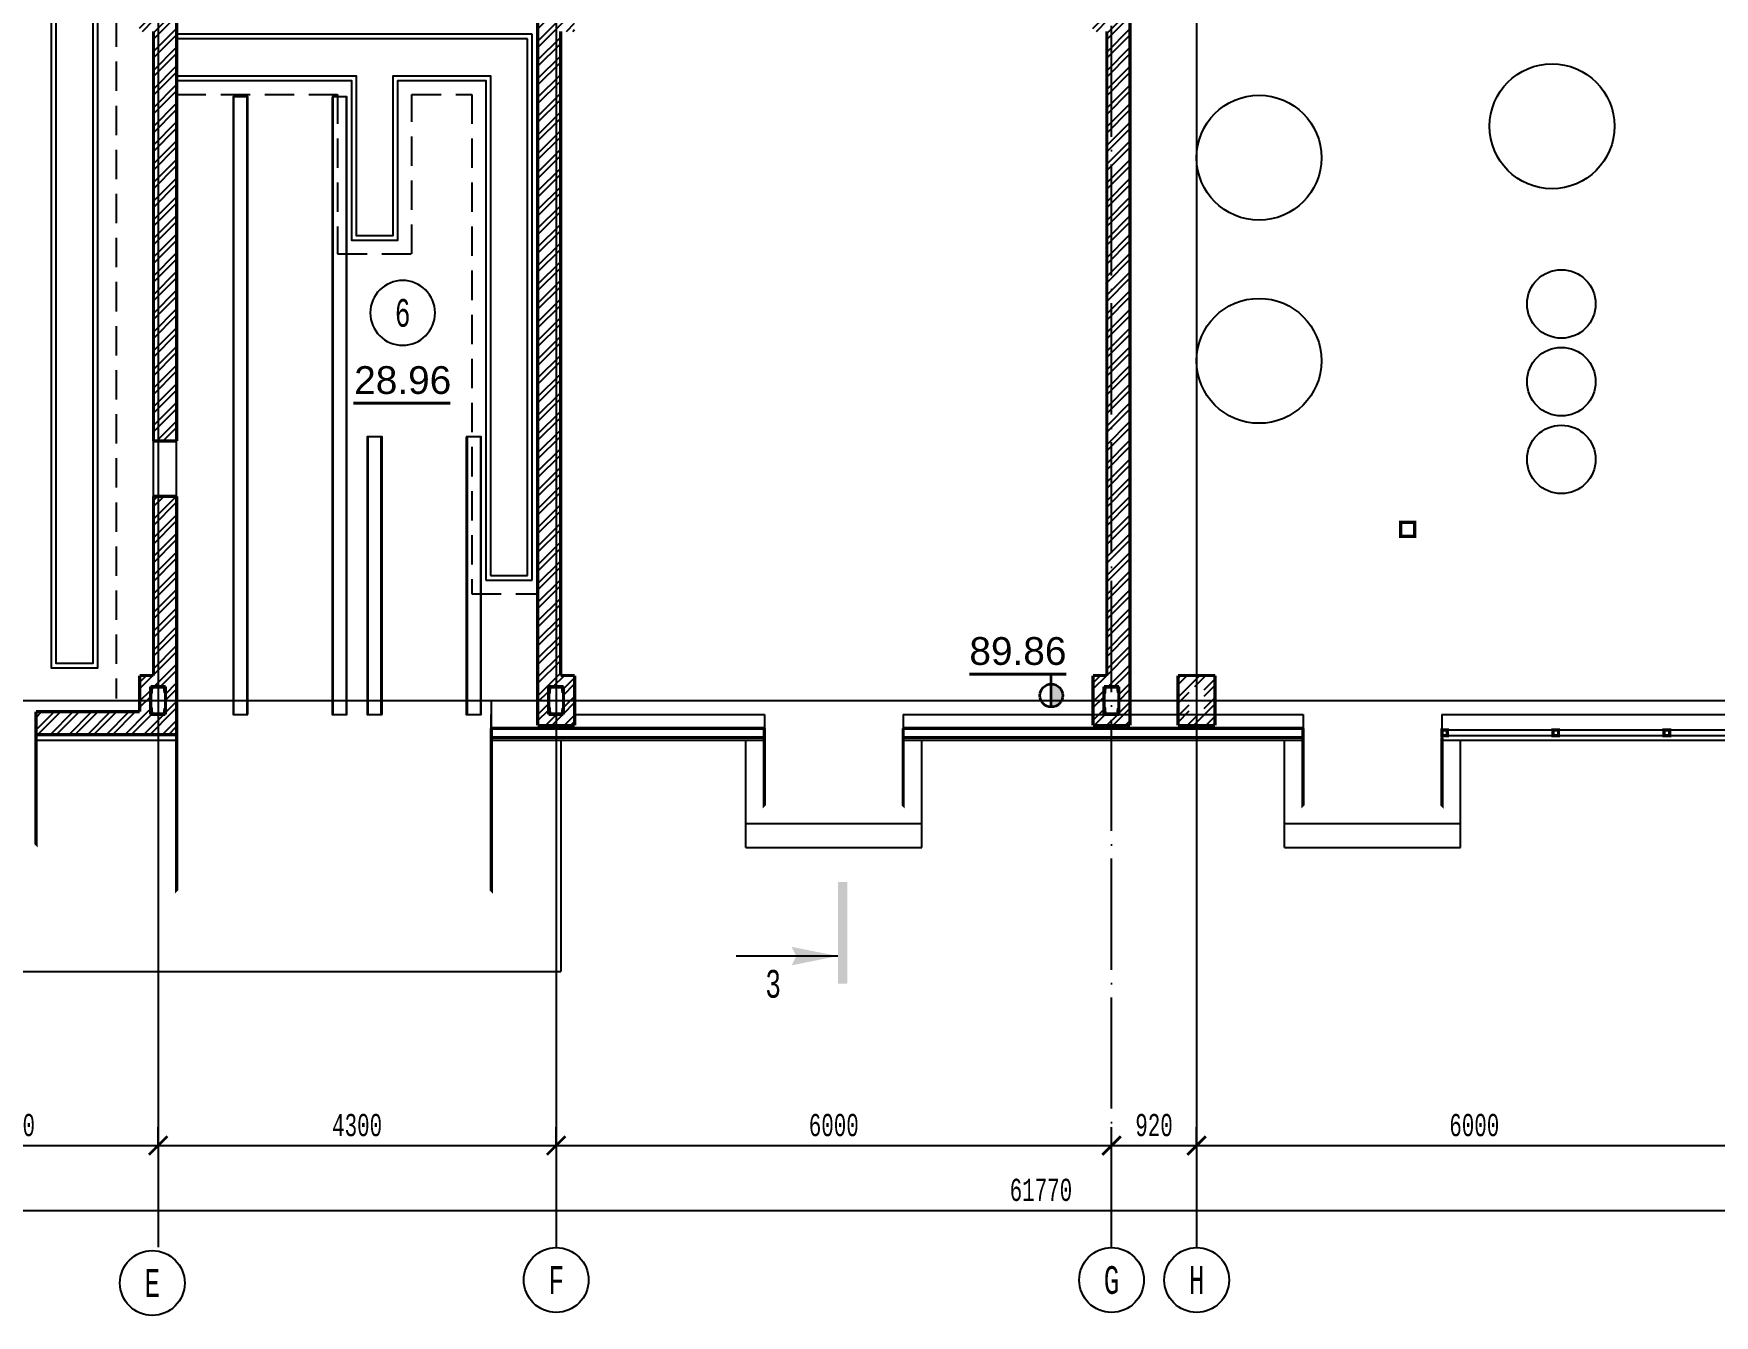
# Model space of a CAD drawing. Extents: x 419008 to 585152, y 366207 to 472224.
# Drawn here: x 447653 to 465812, y 402963 to 416814 of the extents above; entities that cross this region are included whole.
import ezdxf
from ezdxf.enums import TextEntityAlignment as Align

# ---------------------------------------------------------------- set-up
doc = ezdxf.new("R2010")
doc.units = 0
doc.header["$LTSCALE"] = 50
doc.header["$PDSIZE"] = -5
doc.linetypes.add('ACAD_ISO04W100', pattern=[30, 24, -3, 0, -3])
doc.linetypes.add('DASHED2', pattern=[9.525, 6.35, -3.175])
doc.layers.get('0').update_dxf_attribs({"linetype": 'CONTINUOUS'})
doc.layers.get('Defpoints').update_dxf_attribs({"linetype": 'CONTINUOUS'})
for name, color, linetype in [('AXIS', 40, 'CONTINUOUS'), ('BRICK', 2, 'CONTINUOUS'), ('COLON', 1, 'CONTINUOUS'), ('Door', 3, 'CONTINUOUS'), ('eq', 255, 'CONTINUOUS'), ('Glass', 4, 'CONTINUOUS'), ('S', 2, 'CONTINUOUS'), ('TEXT', 7, 'CONTINUOUS'), ('WALL', 5, 'CONTINUOUS')]:
    doc.layers.add(name, color=color, linetype=linetype)
doc.layers.add('S9', color=1, linetype='CONTINUOUS', lineweight=35)
doc.styles.add('ARIEL-17.5', font='arial.ttf', dxfattribs={"height": 300})
doc.styles.add('MONOTXT1', font='monotxt1', dxfattribs={"width": 0.65, "height": 300})
doc.styles.add('ST_2', font='monotxt.shx', dxfattribs={"width": 0.65, "height": 240})
doc.styles.get("Standard").update_dxf_attribs({"font": 'monotxt.shx', "width": 0.65, "height": 300})
doc.dimstyles.get("Standard").update_dxf_attribs({"dimtxt": 300, "dimasz": 300, "dimexe": 2, "dimexo": 2, "dimgap": 0.09, "dimtad": 1, "dimdec": 0, "dimzin": 0, "dimdsep": 46, "dimtxsty": 'Standard', "dimcen": 0.09, "dimadec": 0, "dimazin": 0, "dimtfac": 1, "dimtdec": 0, "dimtofl": 0, "dimtmove": 0, "dimatfit": 3, "dimfxl": 1, "dimtolj": 1, "dimtzin": 0, "dimarcsym": 0})

# ---------------------------------------------------------------- blocks, each defined once
blk = doc.blocks.new('psw1')
at = {"color": 7, "linetype": 'Continuous'}
blk.add_circle((-347, 1), 350, dxfattribs=at)
at = {"color": 7, "linetype": 'Continuous', "style": 'MONOTXT1', "width": 0.65}
blk.add_attdef('99', text='', height=300, dxfattribs=at).set_placement((-347, 1), align=Align.MIDDLE)
blk = doc.blocks.new('_ARCHTICK')
at = {"color": 0, "linetype": 'ByBlock', "const_width": 0.15}
blk.add_lwpolyline([(-0.5, -0.5), (0.5, 0.5)], dxfattribs=at)
blk = doc.blocks.new('*D20')
at = {"layer": 'AXIS', "color": 174, "lineweight": -2, "transparency": 16777216}
for p, q in [((445798, 404798), (445798, 404998)), ((448998, 404798), (448998, 404998)), ((445598, 404798), (449198, 404798))]:
    blk.add_line(p, q, dxfattribs=at)
at = {"layer": 'Defpoints', "color": 0, "transparency": 16777216}
for p in [(445798, 404798), (448998, 404798), (448998, 404798)]:
    blk.add_point(p, dxfattribs=at)
at = {"layer": 'AXIS', "color": 174, "lineweight": -2, "transparency": 16777216, "xscale": 200, "yscale": 200, "zscale": 200, "rotation": 180}
blk.add_blockref('_ARCHTICK', (445798, 404798), dxfattribs=at)
at = {"layer": 'AXIS', "color": 174, "lineweight": -2, "transparency": 16777216, "xscale": 200, "yscale": 200, "zscale": 200}
blk.add_blockref('_ARCHTICK', (448998, 404798), dxfattribs=at)
at = {"layer": 'AXIS', "color": 174, "transparency": 16777216, "insert": (447398, 405018), "char_height": 240, "attachment_point": 5, "style": 'ST_2'}
blk.add_mtext('\\A1;3200', dxfattribs=at)
blk = doc.blocks.new('*D21')
at = {"layer": 'AXIS', "color": 174, "lineweight": -2, "transparency": 16777216}
for p, q in [((448998, 404798), (448998, 404998)), ((453298, 404798), (453298, 404998)), ((448798, 404798), (453498, 404798))]:
    blk.add_line(p, q, dxfattribs=at)
at = {"layer": 'Defpoints', "color": 0, "transparency": 16777216}
for p in [(448998, 404798), (453298, 404798), (453298, 404798)]:
    blk.add_point(p, dxfattribs=at)
at = {"layer": 'AXIS', "color": 174, "lineweight": -2, "transparency": 16777216, "xscale": 200, "yscale": 200, "zscale": 200, "rotation": 180}
blk.add_blockref('_ARCHTICK', (448998, 404798), dxfattribs=at)
at = {"layer": 'AXIS', "color": 174, "lineweight": -2, "transparency": 16777216, "xscale": 200, "yscale": 200, "zscale": 200}
blk.add_blockref('_ARCHTICK', (453298, 404798), dxfattribs=at)
at = {"layer": 'AXIS', "color": 174, "transparency": 16777216, "insert": (451148, 405018), "char_height": 240, "attachment_point": 5, "style": 'ST_2'}
blk.add_mtext('\\A1;4300', dxfattribs=at)
blk = doc.blocks.new('*D22')
at = {"layer": 'AXIS', "color": 174, "lineweight": -2, "transparency": 16777216}
for p, q in [((453298, 404798), (453298, 404998)), ((459298, 404798), (459298, 404998)), ((453098, 404798), (459498, 404798))]:
    blk.add_line(p, q, dxfattribs=at)
at = {"layer": 'Defpoints', "color": 0, "transparency": 16777216}
for p in [(453298, 404798), (459298, 404798), (459298, 404798)]:
    blk.add_point(p, dxfattribs=at)
at = {"layer": 'AXIS', "color": 174, "lineweight": -2, "transparency": 16777216, "xscale": 200, "yscale": 200, "zscale": 200, "rotation": 180}
blk.add_blockref('_ARCHTICK', (453298, 404798), dxfattribs=at)
at = {"layer": 'AXIS', "color": 174, "lineweight": -2, "transparency": 16777216, "xscale": 200, "yscale": 200, "zscale": 200}
blk.add_blockref('_ARCHTICK', (459298, 404798), dxfattribs=at)
at = {"layer": 'AXIS', "color": 174, "transparency": 16777216, "insert": (456298, 405018), "char_height": 240, "attachment_point": 5, "style": 'ST_2'}
blk.add_mtext('\\A1;6000', dxfattribs=at)
blk = doc.blocks.new('*D23')
at = {"layer": 'AXIS', "color": 174, "lineweight": -2, "transparency": 16777216}
for p, q in [((459298, 404798), (459298, 404998)), ((460218, 404798), (460218, 404998)), ((459098, 404798), (460418, 404798))]:
    blk.add_line(p, q, dxfattribs=at)
at = {"layer": 'Defpoints', "color": 0, "transparency": 16777216}
for p in [(459298, 404798), (460218, 404798), (460218, 404798)]:
    blk.add_point(p, dxfattribs=at)
at = {"layer": 'AXIS', "color": 174, "lineweight": -2, "transparency": 16777216, "xscale": 200, "yscale": 200, "zscale": 200, "rotation": 180}
blk.add_blockref('_ARCHTICK', (459298, 404798), dxfattribs=at)
at = {"layer": 'AXIS', "color": 174, "lineweight": -2, "transparency": 16777216, "xscale": 200, "yscale": 200, "zscale": 200}
blk.add_blockref('_ARCHTICK', (460218, 404798), dxfattribs=at)
at = {"layer": 'AXIS', "color": 174, "transparency": 16777216, "insert": (459758, 405018), "char_height": 240, "attachment_point": 5, "style": 'ST_2'}
blk.add_mtext('\\A1;920', dxfattribs=at)
blk = doc.blocks.new('*D24')
at = {"layer": 'AXIS', "color": 174, "lineweight": -2, "transparency": 16777216}
for p, q in [((460218, 404798), (460218, 404998)), ((466218, 404798), (466218, 404998)), ((460018, 404798), (466418, 404798))]:
    blk.add_line(p, q, dxfattribs=at)
at = {"layer": 'Defpoints', "color": 0, "transparency": 16777216}
for p in [(460218, 404798), (466218, 404798), (466218, 404798)]:
    blk.add_point(p, dxfattribs=at)
at = {"layer": 'AXIS', "color": 174, "lineweight": -2, "transparency": 16777216, "xscale": 200, "yscale": 200, "zscale": 200, "rotation": 180}
blk.add_blockref('_ARCHTICK', (460218, 404798), dxfattribs=at)
at = {"layer": 'AXIS', "color": 174, "lineweight": -2, "transparency": 16777216, "xscale": 200, "yscale": 200, "zscale": 200}
blk.add_blockref('_ARCHTICK', (466218, 404798), dxfattribs=at)
at = {"layer": 'AXIS', "color": 174, "transparency": 16777216, "insert": (463218, 405018), "char_height": 240, "attachment_point": 5, "style": 'ST_2'}
blk.add_mtext('\\A1;6000', dxfattribs=at)
blk = doc.blocks.new('*D28')
at = {"layer": 'AXIS', "color": 174, "lineweight": -2, "transparency": 16777216}
for p, q in [((428448, 404098), (428448, 404298)), ((490218, 404098), (490218, 404298)), ((428248, 404098), (490418, 404098))]:
    blk.add_line(p, q, dxfattribs=at)
at = {"layer": 'Defpoints', "color": 0, "transparency": 16777216}
for p in [(428448, 404098), (490218, 404098), (490218, 404098)]:
    blk.add_point(p, dxfattribs=at)
at = {"layer": 'AXIS', "color": 174, "lineweight": -2, "transparency": 16777216, "xscale": 200, "yscale": 200, "zscale": 200, "rotation": 180}
blk.add_blockref('_ARCHTICK', (428448, 404098), dxfattribs=at)
at = {"layer": 'AXIS', "color": 174, "lineweight": -2, "transparency": 16777216, "xscale": 200, "yscale": 200, "zscale": 200}
blk.add_blockref('_ARCHTICK', (490218, 404098), dxfattribs=at)
at = {"layer": 'AXIS', "color": 174, "transparency": 16777216, "insert": (458536, 404318), "char_height": 240, "attachment_point": 5, "style": 'ST_2'}
blk.add_mtext('\\A1;61770', dxfattribs=at)

msp = doc.modelspace()

# ---------------------------------------------------------------- hatches: boundary and pattern name
at = {"layer": 'BRICK'}
h = msp.add_hatch(dxfattribs=at)
h.set_pattern_fill('ANSI32', color=256, scale=15, style=0)
h.paths.add_polyline_path([(449197.8, 421802.5), (448947.8, 421802.5), (448947.8, 417377.5), (448797.8, 417377.5), (448797.8, 416837.5), (448947.8, 416837.5), (448947.8, 412412.5), (449197.8, 412412.5), (449197.8, 416982.5), (453097.8, 416982.5), (453097.8, 409337.5), (453497.8, 409337.5), (453497.8, 409877.5), (453347.8, 409877.5), (453347.8, 416837.5), (453497.8, 416837.5), (453497.8, 417377.5), (453347.8, 417377.5), (453347.8, 424337.5), (453497.8, 424337.5), (453497.8, 424877.5), (453097.8, 424877.5), (453097.8, 417232.5), (449197.8, 417232.5)])
h.paths.add_polyline_path([(449077.8, 416957.5), (448917.8, 416957.5), (448917.8, 417257.5), (449077.8, 417257.5)], flags=16)
h.paths.add_polyline_path([(453377.8, 409457.5), (453217.8, 409457.5), (453217.8, 409757.5), (453377.8, 409757.5)], flags=16)
h.paths.add_polyline_path([(453377.8, 416957.5), (453217.8, 416957.5), (453217.8, 417257.5), (453377.8, 417257.5)], flags=16)
h.paths.add_polyline_path([(453228.6, 416970.8, 0.3888787), (453237.6, 416962.6), (453229.3, 416962.6)], flags=0)
h.paths.add_polyline_path([(453377.8, 424757.5), (453377.8, 424457.5), (453217.8, 424457.5), (453217.8, 424757.5)], flags=16)
h.paths.add_polyline_path([(453217.8, 424693.3, 0.3708214), (453217.8, 424688.7)], flags=16)
h.paths.add_polyline_path([(453217.8, 424521.7), (453217.8, 424526.3, 0.3708214)], flags=16)
h.paths.add_polyline_path([(445877.8, 424727.5), (445877.8, 424607.5), (445997.8, 424607.5), (445997.8, 409487.5), (445877.8, 409487.5), (445877.8, 409457.5), (445717.8, 409457.5), (445717.8, 409487.5), (445597.8, 409487.5), (445597.8, 409877.5), (445747.8, 409877.5), (445747.8, 416837.5), (445597.8, 416837.5), (445597.8, 417377.5), (445747.8, 417377.5), (445747.8, 424337.5), (445597.8, 424337.5), (445597.8, 424607.5), (445717.8, 424607.5), (445717.8, 424727.5), (445717.8, 424757.5), (445877.8, 424757.5)])
h.paths.add_polyline_path([(445717.8, 417257.5), (445877.8, 417257.5), (445877.8, 416957.5), (445717.8, 416957.5)], flags=16)
h.paths.add_polyline_path([(445877.8, 424457.5), (445717.8, 424457.5), (445717.8, 424757.5), (445877.8, 424757.5)], flags=16)
h.paths.add_polyline_path([(445717.8, 409757.5), (445877.8, 409757.5), (445877.8, 409457.5), (445717.8, 409457.5)], flags=16)
h.paths.add_polyline_path([(445717.8, 409693.3, 0.3708214), (445717.8, 409688.7)], flags=16)
h.paths.add_polyline_path([(445717.8, 409521.7), (445717.8, 409526.3, 0.3708214)], flags=16)
h.paths.add_polyline_path([(459377.8, 417257.5), (459377.8, 416957.5), (459217.8, 416957.5), (459217.8, 417021.7, -0.3708214), (459217.8, 417026.3), (459217.8, 417027.5), (459217.8, 417257.5)], flags=16)
h.paths.add_polyline_path([(459377.8, 417257.5), (459377.8, 417027.5), (459371.9, 417027.5), (459366.2, 416962.6), (459229.3, 416962.6), (459223.6, 417027.5), (459217.8, 417027.5), (459217.8, 417257.5)], flags=16)
h.paths.add_polyline_path([(459217.8, 417193.3, 0.3708214), (459217.8, 417188.7)], flags=16)
h.paths.add_polyline_path([(449077.8, 424727.5), (449077.8, 424607.5), (449197.8, 424607.5), (449197.8, 422402.5), (448947.8, 422402.5), (448947.8, 424337.5), (448797.8, 424337.5), (448797.8, 424607.5), (448917.8, 424607.5), (448917.8, 424688.7, -0.3708214), (448917.8, 424693.3), (448917.8, 424727.5), (448917.8, 424757.5), (449077.8, 424757.5)])
h.paths.add_polyline_path([(449077.8, 424457.5), (448917.8, 424457.5), (448917.8, 424757.5), (449077.8, 424757.5)], flags=16)
h.paths.add_polyline_path([(448917.8, 424521.7), (448917.8, 424526.3, 0.3708214)], flags=16)
h.paths.add_polyline_path([(449197.8, 409487.5), (449077.8, 409487.5), (449077.8, 409457.5), (448917.8, 409457.5), (448917.8, 409487.5), (448797.8, 409487.5), (448797.8, 409877.5), (448947.8, 409877.5), (448947.8, 411812.5), (449197.8, 411812.5)])
h.paths.add_polyline_path([(449077.8, 409457.5), (448917.8, 409457.5), (448917.8, 409757.5), (449077.8, 409757.5)], flags=16)
h.paths.add_polyline_path([(448917.8, 409693.3, 0.3708214), (448917.8, 409688.7)], flags=16)
h.paths.add_polyline_path([(448917.8, 409521.7), (448917.8, 409526.3, 0.3708214)], flags=16)
h.paths.add_polyline_path([(440477.8, 417257.5), (440477.8, 416957.5), (440317.8, 416957.5), (440317.8, 417021.7, -0.3708214), (440317.8, 417026.3), (440317.8, 417027.5), (440317.8, 417257.5)])
h.paths.add_polyline_path([(440477.8, 417257.5), (440477.8, 417027.5), (440471.9, 417027.5), (440466.2, 416962.6), (440329.3, 416962.6), (440323.6, 417027.5), (440317.8, 417027.5), (440317.8, 417257.5)], flags=16)
h.paths.add_polyline_path([(440454.3, 416683.5), (440454.3, 417531.5), (440814.3, 417531.5), (440814.3, 416683.5)], flags=24)
h.paths.add_polyline_path([(459497.8, 423997.5), (459247.8, 423997.5), (459247.8, 417377.5), (459097.8, 417377.5), (459097.8, 416837.5), (459247.8, 416837.5), (459247.8, 409877.5), (459497.8, 409877.5)])
h.paths.add_polyline_path([(459247.8, 424217.5), (459497.8, 424217.5), (459497.8, 424337.5), (459247.8, 424337.5)])
h = msp.add_hatch(dxfattribs=at)
h.set_pattern_fill('ANSI32', color=256, scale=15, style=0)
h.paths.add_polyline_path([(459217.8, 409757.5), (459297.8, 409757.5), (459297.8, 409877.5), (459097.8, 409877.5), (459097.8, 409607.5), (459217.8, 409607.5)])
h.paths.add_polyline_path([(459497.8, 409877.5), (459297.8, 409877.5), (459297.8, 409757.5), (459377.8, 409757.5), (459377.8, 409607.5), (459497.8, 409607.5)])
h.paths.add_polyline_path([(459497.8, 409607.5), (459377.8, 409607.5), (459377.8, 409457.5), (459497.8, 409457.5)])
h.paths.add_polyline_path([(459497.8, 409457.5), (459297.8, 409457.5), (459297.8, 409337.5), (459497.8, 409337.5)])
h.paths.add_polyline_path([(459297.8, 409457.5), (459097.8, 409457.5), (459097.8, 409337.5), (459297.8, 409337.5)])
h.paths.add_polyline_path([(459217.8, 409527.5), (459217.8, 409607.5), (459097.8, 409607.5), (459097.8, 409457.5), (459217.8, 409457.5)])
h = msp.add_hatch(dxfattribs=at)
h.set_pattern_fill('ANSI32', color=256, scale=15, style=0)
h.set_pattern_definition([(45, (-21000, -15000), (-101.02788, 101.02788), []), (45, (-20932.65, -15000), (-101.02788, 101.02788), [])])
h.paths.add_polyline_path([(460217.8, 409877.5), (460017.8, 409877.5), (460017.8, 409607.5), (460137.8, 409607.5), (460137.8, 409757.5), (460217.8, 409757.5)])
h.paths.add_polyline_path([(460417.8, 409877.5), (460217.8, 409877.5), (460217.8, 409757.5), (460297.8, 409757.5), (460297.8, 409607.5), (460417.8, 409607.5)])
h.paths.add_polyline_path([(460417.8, 409607.5), (460297.8, 409607.5), (460297.8, 409457.5), (460217.8, 409457.5), (460217.8, 409337.5), (460417.8, 409337.5)])
h.paths.add_polyline_path([(460217.8, 409457.5), (460137.8, 409457.5), (460137.8, 409527.5), (460137.8, 409607.5), (460017.8, 409607.5), (460017.8, 409337.5), (460217.8, 409337.5)])
h = msp.add_hatch(dxfattribs=at)
h.set_pattern_fill('ANSI32', color=256, scale=15, style=0)
h.paths.add_polyline_path([(447677.8, 409487.5), (448797.8, 409487.5), (448917.8, 409487.5), (448917.8, 409457.5), (448997.8, 409457.5), (448997.8, 409237.5), (447677.8, 409237.5)])
h.paths.add_polyline_path([(448997.8, 409237.5), (448997.8, 409457.5), (449077.8, 409457.5), (449077.8, 409487.5), (449197.8, 409487.5), (449197.8, 409237.5)])
at = {"layer": 'S9'}
msp.add_hatch(color=256, dxfattribs=at).paths.add_polyline_path([(458647.6, 409537.6, 1), (458647.6, 409785.3)])

# ---------------------------------------------------------------- linework, layer by layer
for p, q in [((460417.8, 409877.5), (460017.8, 409877.5)), ((460017.8, 409846.3), (460049, 409877.5)), ((460217.8, 409844.2), (460251, 409877.5))]:
    msp.add_line(p, q)
at = {"layer": 'AXIS', "linetype": 'Continuous'}
for p, q in [((448997.8, 424877.5), (448997.8, 403698.6)), ((453297.8, 424877.5), (453297.8, 403698.6)), ((460217.8, 424877.5), (460217.8, 403698.6))]:
    msp.add_line(p, q, dxfattribs=at)
at = {"layer": 'AXIS', "linetype": 'ACAD_ISO04W100'}
for q in [(459297.8, 424877.5), (459297.8, 424819.5), (459297.8, 424819.5)]:
    msp.add_line((459297.8, 403698.6), q, dxfattribs=at)
at = {"layer": 'AXIS'}
msp.add_line((422061.8, 409607.5), (494425.8, 409607.5), dxfattribs=at)
at = {"layer": 'BRICK'}
for p, q in [((448947.8, 411812.5), (448947.8, 412412.5)), ((449197.8, 411812.5), (449197.8, 412412.5))]:
    msp.add_line(p, q, dxfattribs=at)
at = {"layer": 'BRICK', "const_width": 35}
for points in [[(459497.8, 424877.5), (459497.8, 409337.5)], [(449197.8, 416982.5), (449197.8, 412412.5)], [(453097.8, 416982.5), (453097.8, 409337.5)], [(448947.8, 416837.5), (448947.8, 412412.5)], [(453347.8, 416837.5), (453347.8, 409877.5)], [(459247.8, 416837.5), (459247.8, 409877.5)], [(449197.8, 412412.5), (448947.8, 412412.5)], [(449197.8, 411812.5), (448947.8, 411812.5)], [(448947.8, 411812.5), (448947.8, 409877.5)], [(448947.8, 409877.5), (448797.8, 409877.5)], [(453497.8, 409877.5), (453347.8, 409877.5)], [(453497.8, 409337.5), (453497.8, 409877.5)], [(459247.8, 409877.5), (459097.8, 409877.5)], [(459097.8, 409337.5), (459097.8, 409877.5)], [(460017.8, 409337.5), (460017.8, 409877.5)], [(460417.8, 409877.5), (460017.8, 409877.5)], [(460417.8, 409337.5), (460417.8, 409877.5)], [(453497.8, 409337.5), (453097.8, 409337.5)], [(459497.8, 409337.5), (459097.8, 409337.5)], [(460417.8, 409337.5), (460017.8, 409337.5)]]:
    msp.add_lwpolyline(points, dxfattribs=at)
at = {"layer": 'BRICK'}
for points in [[(449197.8, 411812.5, 35, 35, 0), (449197.8, 409237.5, 0, 0, 0)], [(448797.8, 409487.5, 35, 35, 0), (448797.8, 409877.5, 35, 35, 0)]]:
    msp.add_lwpolyline(points, format="xyseb", dxfattribs=at)
at = {"layer": 'BRICK', "linetype": 'Continuous'}
for points in [[(447677.8, 409487.5, 35, 35, 0), (448797.8, 409487.5, 35, 35, 0)], [(447677.8, 409237.5, 35, 35, 0), (447677.8, 409487.5, 35, 35, 0)], [(447677.8, 409237.5, 35, 35, 0), (449197.8, 409237.5, 35, 35, 0)]]:
    msp.add_lwpolyline(points, format="xyseb", dxfattribs=at)
at = {"layer": 'COLON'}
for p, q in [((448917.8, 409457.5), (448917.8, 409757.5)), ((449077.8, 409757.5), (448917.8, 409757.5)), ((448917.8, 409457.5), (448917.8, 409757.5)), ((449077.8, 409457.5), (449077.8, 409757.5)), ((449077.8, 409457.5), (449077.8, 409757.5)), ((453217.8, 409457.5), (453217.8, 409757.5)), ((453377.8, 409757.5), (453217.8, 409757.5)), ((453217.8, 409457.5), (453217.8, 409757.5)), ((453377.8, 409457.5), (453377.8, 409757.5)), ((453377.8, 409457.5), (453377.8, 409757.5)), ((459217.8, 409457.5), (459217.8, 409757.5)), ((459377.8, 409757.5), (459217.8, 409757.5)), ((459217.8, 409457.5), (459217.8, 409757.5)), ((459377.8, 409457.5), (459377.8, 409757.5)), ((459377.8, 409457.5), (459377.8, 409757.5))]:
    msp.add_line(p, q, dxfattribs=at)
at = {"layer": 'COLON', "const_width": 35}
for points in [[(448917.8, 409687.5), (448917.8, 409757.5)], [(448917.8, 409757.5), (449077.8, 409757.5)], [(448917.8, 409457.5), (448917.8, 409757.5)], [(448920.4, 409687.5), (448917.8, 409687.5)], [(448923.9, 409690.7), (448928.6, 409744.2)], [(448937.6, 409752.4), (449058, 409752.4)], [(449071.6, 409690.7), (449067, 409744.2)], [(449077.8, 409687.5), (449075.1, 409687.5)], [(449077.8, 409457.5), (449077.8, 409757.5)], [(449077.8, 409757.5), (449077.8, 409687.5)], [(453217.8, 409687.5), (453217.8, 409757.5)], [(453217.8, 409757.5), (453377.8, 409757.5)], [(453217.8, 409457.5), (453217.8, 409757.5)], [(453220.4, 409687.5), (453217.8, 409687.5)], [(453223.9, 409690.7), (453228.6, 409744.2)], [(453237.6, 409752.4), (453358, 409752.4)], [(453371.6, 409690.7), (453367, 409744.2)], [(453377.8, 409687.5), (453375.1, 409687.5)], [(453377.8, 409457.5), (453377.8, 409757.5)], [(453377.8, 409757.5), (453377.8, 409687.5)], [(459217.8, 409687.5), (459217.8, 409757.5)], [(459217.8, 409757.5), (459377.8, 409757.5)], [(459217.8, 409457.5), (459217.8, 409757.5)], [(459220.4, 409687.5), (459217.8, 409687.5)], [(459223.9, 409690.7), (459228.6, 409744.2)], [(459237.6, 409752.4), (459358, 409752.4)], [(459371.6, 409690.7), (459367, 409744.2)], [(459377.8, 409687.5), (459375.1, 409687.5)], [(459377.8, 409457.5), (459377.8, 409757.5)], [(459377.8, 409757.5), (459377.8, 409687.5)], [(448917.8, 409527.5), (448917.8, 409457.5)], [(448920.4, 409527.5), (448917.8, 409527.5)], [(448923.9, 409524.3), (448928.6, 409470.8)], [(449071.6, 409524.3), (449067, 409470.8)], [(449077.8, 409527.5), (449075.1, 409527.5)], [(449077.8, 409457.5), (449077.8, 409527.5)], [(453217.8, 409527.5), (453217.8, 409457.5)], [(453220.4, 409527.5), (453217.8, 409527.5)], [(453223.9, 409524.3), (453228.6, 409470.8)], [(453371.6, 409524.3), (453367, 409470.8)], [(453377.8, 409527.5), (453375.1, 409527.5)], [(453377.8, 409457.5), (453377.8, 409527.5)], [(459217.8, 409527.5), (459217.8, 409457.5)], [(459220.4, 409527.5), (459217.8, 409527.5)], [(459223.9, 409524.3), (459228.6, 409470.8)], [(459371.6, 409524.3), (459367, 409470.8)], [(459377.8, 409527.5), (459375.1, 409527.5)], [(459377.8, 409457.5), (459377.8, 409527.5)], [(448917.8, 409457.5), (449077.8, 409457.5)], [(448937.6, 409462.6), (449058, 409462.6)], [(453217.8, 409457.5), (453377.8, 409457.5)], [(453237.6, 409462.6), (453358, 409462.6)], [(459217.8, 409457.5), (459377.8, 409457.5)], [(459237.6, 409462.6), (459358, 409462.6)]]:
    msp.add_lwpolyline(points, dxfattribs=at)
for points in [[(448920.4, 409687.5, 0.3888787), (448923.9, 409690.7)], [(453220.4, 409687.5, 0.3888787), (453223.9, 409690.7)], [(459220.4, 409687.5, 0.3888787), (459223.9, 409690.7)], [(448920.4, 409527.5, -0.3888787), (448923.9, 409524.3)], [(448937.6, 409462.6, -0.3888787), (448928.6, 409470.8)], [(449067, 409470.8, -0.3888787), (449058, 409462.6)], [(453220.4, 409527.5, -0.3888787), (453223.9, 409524.3)], [(453237.6, 409462.6, -0.3888787), (453228.6, 409470.8)], [(453367, 409470.8, -0.3888787), (453358, 409462.6)], [(459220.4, 409527.5, -0.3888787), (459223.9, 409524.3)], [(459237.6, 409462.6, -0.3888787), (459228.6, 409470.8)], [(459367, 409470.8, -0.3888787), (459358, 409462.6)]]:
    msp.add_lwpolyline(points, format="xyb", dxfattribs=at)
at = {"layer": 'Door'}
for points in [[(447677.8, 409237.5, 35, 35, 0), (447677.8, 408037.5, 0, 0, 0), (446477.8, 409237.5, 0, 0, 0)], [(449197.8, 409237.5, 35, 35, 0), (449197.8, 407537.5, 0, 0, 0), (450897.8, 409237.5, 0, 0, 0), (452597.8, 407537.5, 35, 35, 0), (452597.8, 409237.5, 35, 35, 0)], [(455547.8, 409207.5, 35, 35, 0), (455547.8, 408457.5, 0, 0, 0), (456297.8, 409207.5, 0, 0, 0), (457047.8, 408457.5, 35, 35, 0), (457047.8, 409207.5, 35, 35, 0)], [(461367.8, 409207.5, 35, 35, 0), (461367.8, 408457.5, 0, 0, 0), (462117.8, 409207.5, 0, 0, 0), (462867.8, 408457.5, 35, 35, 0), (462867.8, 409207.5, 35, 35, 0)]]:
    msp.add_lwpolyline(points, format="xyseb", dxfattribs=at)
at = {"layer": 'eq', "ltscale": 350}
for points in [[(449967.8, 409457.5), (449967.8, 416131.9), (449807.8, 416131.9), (449807.8, 409457.5)], [(450877.8, 416131.9), (450877.8, 409457.5), (451037.8, 409457.5), (451037.8, 416131.9)], [(451417.8, 409457.5), (451417.8, 412456.9), (451257.8, 412456.9), (451257.8, 409457.5)], [(452327.8, 412456.9), (452327.8, 409457.5), (452487.8, 409457.5), (452487.8, 412456.9)]]:
    msp.add_lwpolyline(points, close=True, dxfattribs=at)
for points in [[(449816.2, 409457.5), (449816.2, 416131.9)], [(449959.4, 409457.5), (449959.4, 416131.9)], [(450886.2, 416131.9), (450886.2, 409457.5)], [(451029.4, 416131.9), (451029.4, 409457.5)], [(451266.2, 409457.5), (451266.2, 412456.9)], [(451409.4, 409457.5), (451409.4, 412456.9)], [(452336.2, 412456.9), (452336.2, 409457.5)], [(452479.4, 412456.9), (452479.4, 409457.5)]]:
    msp.add_lwpolyline(points, dxfattribs=at)
at = {"layer": 'eq'}
for centre, radius in [((464057.8, 415812.5), 675), ((460892.5, 415472.5), 675), ((464158.5, 413892.5, 475.6), 370), ((460892.5, 413277.5), 675), ((464158.5, 413052.5, 475.6), 370), ((464158.5, 412212.5, 475.6), 370)]:
    msp.add_circle(centre, radius, dxfattribs=at)
at = {"layer": 'Glass'}
for p, q in [((489207.8, 409287.5), (462937.8, 409287.5)), ((462937.8, 409227.5), (489207.8, 409227.5))]:
    msp.add_line(p, q, dxfattribs=at)
at = {"layer": 'Glass', "const_width": 35}
for points in [[(462927.8, 409287.5), (462927.8, 409227.5), (462867.8, 409227.5), (462867.8, 409287.5)], [(464127.8, 409287.5), (464127.8, 409227.5), (464067.8, 409227.5), (464067.8, 409287.5)], [(465327.8, 409287.5), (465327.8, 409227.5), (465267.8, 409227.5), (465267.8, 409287.5)]]:
    msp.add_lwpolyline(points, close=True, dxfattribs=at)
at = {"layer": 'S', "const_width": 35}
for points in [[(452155.5, 412820), (451106.8, 412820)], [(457762.8, 409892.2), (458811.6, 409892.2)]]:
    msp.add_lwpolyline(points, dxfattribs=at)
at = {"layer": 'S9'}
msp.add_line((458647.6, 409537.6), (458647.6, 409884.9), dxfattribs=at)
msp.add_circle((458647.6, 409661.4), 123.8, dxfattribs=at)
at = {"layer": 'TEXT'}
for p, q in [((457861.6, 409304.5), (458228, 409304.5)), ((456342.7, 406845.9), (455242.7, 406845.9))]:
    msp.add_line(p, q, dxfattribs=at)
for points in [[(456342.7, 407645.9), (456442.7, 407645.9), (456342.7, 406545.9), (456442.7, 406545.9)], [(456342.7, 406845.9), (455842.7, 406745.9), (455842.7, 406945.9), (455892.7, 406845.9)]]:
    msp.add_solid(points, dxfattribs=at)
at = {"layer": 'WALL'}
for p, q in [((452597.8, 409607.5), (453097.8, 409607.5)), ((452597.8, 409607.5), (452597.8, 409177.5)), ((452597.8, 409177.5), (452597.8, 409457.5)), ((453497.8, 409457.5), (455547.8, 409457.5)), ((455547.8, 409457.5), (455547.8, 409177.5)), ((455547.8, 409337.5), (455547.8, 409207.5)), ((457047.8, 409457.5), (457047.8, 409177.5)), ((457047.8, 409457.5), (461367.8, 409457.5)), ((461367.8, 409457.5), (461367.8, 409177.5)), ((462867.8, 409457.5), (462867.8, 409177.5)), ((462867.8, 409457.5), (481017.8, 409457.5)), ((447677.8, 409177.5), (447677.8, 409237.5)), ((447677.8, 409177.5), (449197.8, 409177.5)), ((449197.8, 409177.5), (449197.8, 409237.5)), ((452597.8, 409177.5), (455547.8, 409177.5)), ((453347.8, 409177.5), (453347.8, 406677.5)), ((457047.8, 409177.5), (461367.8, 409177.5)), ((462867.8, 409177.5), (490567.8, 409177.5)), ((428097.8, 406677.5), (453347.8, 406677.5))]:
    msp.add_line(p, q, dxfattribs=at)
at = {"layer": 'WALL', "color": 2}
for p, q in [((455347.8, 408017.5), (455347.8, 409177.5)), ((457247.8, 408017.5), (457247.8, 409177.5)), ((461167.8, 408017.5), (461167.8, 409177.5)), ((463067.8, 408017.5), (463067.8, 409177.5)), ((455347.8, 408277.5), (457247.8, 408277.5)), ((461167.8, 408277.5), (463067.8, 408277.5)), ((455347.8, 408017.5), (457247.8, 408017.5)), ((461167.8, 408017.5), (463067.8, 408017.5))]:
    msp.add_line(p, q, dxfattribs=at)
at = {"layer": 'WALL', "linetype": 'DASHED2'}
for points in [[(448543.8, 424607.5), (448543.8, 409627.5)], [(449197.8, 416157.2), (450937.8, 416157.2), (450937.8, 414433.1), (451737.8, 414433.1), (451737.8, 416157.2), (452387.8, 416157.2), (452387.8, 410759.2)], [(452387.8, 410759.2), (453097.8, 410759.2)]]:
    msp.add_lwpolyline(points, dxfattribs=at)
at = {"layer": 'WALL', "linetype": 'Continuous'}
msp.add_lwpolyline([(447845.8, 424257.5), (448343.8, 424257.5), (448343.8, 409957.5), (447845.8, 409957.5)], close=True, dxfattribs=at)
for points in [[(447895.8, 424207.5), (448293.8, 424207.5), (448293.8, 410007.5), (447895.8, 410007.5), (447895.8, 424207.5)], [(453037.8, 416807.2), (452953, 416807.2), (449197.8, 416807.2)], [(452987.8, 416757.2), (452953, 416757.2), (449197.8, 416757.2)], [(452987.8, 410959.2), (452987.8, 416757.2)], [(453037.8, 410909.2), (453037.8, 416807.5)], [(449197.8, 416357.2), (451137.8, 416357.2), (451137.8, 414633.1), (451537.8, 414633.1), (451537.8, 416357.2), (452587.8, 416357.2), (452587.8, 410959.2)], [(449197.8, 416307.2), (451087.8, 416307.2), (451087.8, 414583.1), (451587.8, 414583.1), (451587.8, 416307.2), (452537.8, 416307.2), (452537.8, 410909.2)], [(452587.8, 410959.2), (452987.8, 410959.2)], [(452537.8, 410909.2), (453037.8, 410909.2)], [(453497.8, 409457.5), (455547.8, 409457.5)], [(457047.8, 409457.5), (459097.8, 409457.5)], [(457047.8, 409457.5), (457127.8, 409457.5)]]:
    msp.add_lwpolyline(points, dxfattribs=at)
at = {"layer": 'WALL', "linetype": 'Continuous', "const_width": 35, "elevation": 27.9}
msp.add_lwpolyline([(462572.8, 411382.5), (462572.8, 411532.5), (462422.8, 411532.5), (462422.8, 411382.5)], close=True, dxfattribs=at)
at = {"layer": 'WALL', "const_width": 35}
for points in [[(455547.8, 409307.5), (452597.8, 409307.5)], [(452597.8, 409207.5), (452597.8, 409307.5)], [(461367.8, 409307.5), (457047.8, 409307.5)], [(461367.8, 409307.5), (461367.8, 409207.5)], [(455547.8, 409207.5), (452597.8, 409207.5)], [(461367.8, 409207.5), (457047.8, 409207.5)]]:
    msp.add_lwpolyline(points, dxfattribs=at)
at = {"layer": 'WALL', "linetype": 'Continuous', "const_width": 35}
for points in [[(455547.8, 409307.5), (455547.8, 409207.5)], [(457047.8, 409307.5), (457047.8, 409207.5)]]:
    msp.add_lwpolyline(points, dxfattribs=at)

# ---------------------------------------------------------------- block references
at = {"layer": 'AXIS', "linetype": 'Continuous'}
ref = msp.add_blockref('psw1', (451293.1, 413795.2), dxfattribs=dict(at, xscale=-1))
ref.add_attrib('99', '6', dxfattribs={"layer": '0', "color": 7, "linetype": 'Continuous', "height": 300, "style": 'MONOTXT1', "width": 0.65}).set_placement((451640.1, 413796.4), align=Align.MIDDLE)
for p, values in [((453646, 403344.4), {'99': 'F'}), ((459646, 403344.4), {'99': 'G'}), ((460566, 403344.4), {'99': 'H'}), ((449282, 403311.8), {'99': 'E'})]:
    msp.add_blockref('psw1', p, dxfattribs=at).add_auto_attribs(values)

# ---------------------------------------------------------------- texts
at = {"layer": 'S', "style": 'ARIEL-17.5'}
for s, p in [('28.96', (451641, 412920)), ('89.86', (458287.2, 409992.2))]:
    msp.add_text(s, height=300, dxfattribs=at).set_placement(p, align=Align.CENTER)
at = {"layer": 'TEXT', "width": 0.65}
msp.add_text('3', height=300, dxfattribs=at).set_placement((455642.7, 406545.9), align=Align.MIDDLE_CENTER)

# ---------------------------------------------------------------- dimensions: what is measured, and where the dimension line sits
at = {"layer": 'AXIS'}
for base, p1, p2, picture, middle in [((448997.8, 404798.4), (445797.8, 404798.4), (448997.8, 404798.4), '*D20', (447397.8, 405018.4)), ((453297.8, 404798.4), (448997.8, 404798.4), (453297.8, 404798.4), '*D21', (451147.8, 405018.4)), ((459297.8, 404798.4), (453297.8, 404798.4), (459297.8, 404798.4), '*D22', (456297.8, 405018.4)), ((460217.8, 404798.4), (459297.8, 404798.4), (460217.8, 404798.4), '*D23', (459757.8, 405018.4)), ((466217.8, 404798.4), (460217.8, 404798.4), (466217.8, 404798.4), '*D24', (463217.8, 405018.4))]:
    dim = msp.add_linear_dim(base=base, p1=p1, p2=p2, dimstyle='Standard', override={"dimscale": 100, "dimtxt": 225, "dimasz": 2, "dimexo": 0, "dimgap": 1, "dimtxsty": 'ST_2', "dimblk1": 'ARCHTICK', "dimblk2": 'ARCHTICK', "dimsah": 1, "dimcen": 3, "dimdle": 2, "dimclrd": 174, "dimclre": 174, "dimclrt": 174, "dimadec": 2, "dimtix": 1, "dimtofl": 1, "dimtmove": 2, "dimldrblk": 'ARCHTICK'}, dxfattribs=at)
    dim.commit()
    dim.dimension.update_dxf_attribs({"geometry": picture, "text_midpoint": middle})
dim = msp.add_linear_dim(base=(490217.8, 404098.5), p1=(428447.8, 404098.5), p2=(490217.8, 404098.5), angle=0, dimstyle='Standard', override={"dimscale": 100, "dimtxt": 225, "dimasz": 2, "dimexo": 0, "dimgap": 1, "dimtxsty": 'ST_2', "dimblk1": 'ARCHTICK', "dimblk2": 'ARCHTICK', "dimsah": 1, "dimcen": 3, "dimdle": 2, "dimclrd": 174, "dimclre": 174, "dimclrt": 174, "dimadec": 2, "dimtix": 1, "dimtofl": 1, "dimtmove": 2, "dimldrblk": 'ARCHTICK'}, dxfattribs=at)
dim.commit()
dim.dimension.update_dxf_attribs({"geometry": '*D28', "text_midpoint": (458536.4, 404318.5), "dimtype": 161})

doc.saveas('drawing.dxf')
